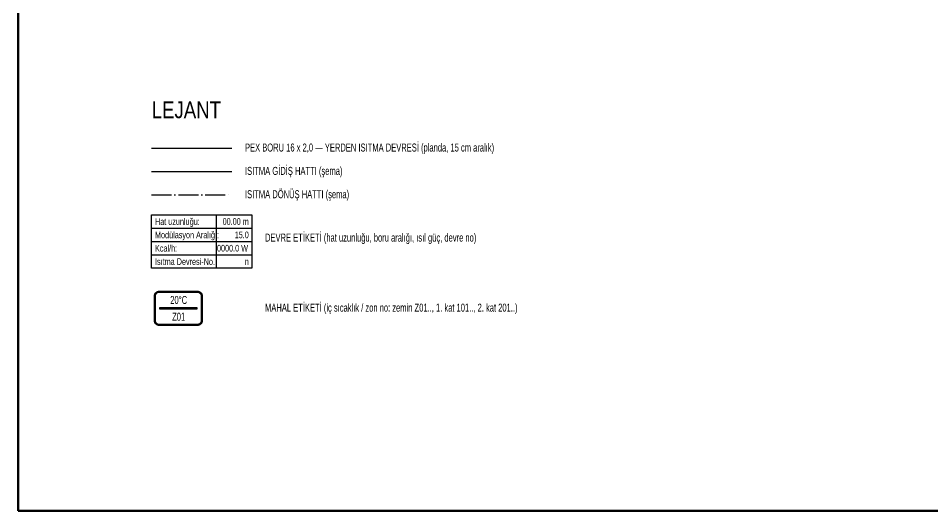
# Model space of a CAD drawing. Header units: centimetres. Extents: x 275281 to 287704, y -444050 to -441150.
# Drawn here: x 281612 to 282983, y -444050 to -443312 of the extents above; entities that cross this region are included whole.
import ezdxf
from ezdxf.enums import TextEntityAlignment as Align

# ---------------------------------------------------------------- set-up
doc = ezdxf.new("R2010")
doc.units = ezdxf.units.CM
doc.linetypes.add('ROTAS_ISITMA_DONUS', pattern=[40, 30, -5, 0, -5])
for name, color, linetype in [('ROTAS-ISITMA-DONUS-BORU', 30, 'ROTAS_ISITMA_DONUS'), ('ROTAS-ISITMA-ETIKET', 2, 'Continuous'), ('ROTAS-ISITMA-GIDIS-BORU', 10, 'Continuous'), ('ROTAS-ISITMA-MAHAL-ETIKET', 2, 'Continuous'), ('ROTAS-LEJANT', 7, 'Continuous')]:
    doc.layers.add(name, color=color, linetype=linetype)
doc.layers.add('ROTAS-ISITMA-PEX', color=1, linetype='Continuous', lineweight=30)
doc.layers.add('ROTAS-PAFTA', color=7, linetype='Continuous', lineweight=50)
doc.styles.add('ROTAS-YAZI', font='arial.ttf')

# ---------------------------------------------------------------- blocks, each defined once
blk = doc.blocks.new('ROTAS-YI-ETIKET')
at = {"color": 2}
for p, q in [((96.9, 0), (96.9, -80)), ((0, -20), (150, -20)), ((0, -40), (150, -40)), ((0, -60), (150, -60))]:
    blk.add_line(p, q, dxfattribs=at)
at = {"color": 2, "extrusion": (0, 0, -1)}
blk.add_lwpolyline([(-150, 0), (-150, -80), (0, -80), (0, 0)], close=True, dxfattribs=at)
at = {"color": 2, "style": 'ROTAS-YAZI', "width": 0.65}
for s, p in [('Hat uzunluğu:', (5, -10)), ('Modülasyon Aralığı:', (5, -30)), ('Kcal/h:', (5, -50)), ('Isıtma Devresi-No.:', (5, -70))]:
    blk.add_text(s, height=10, dxfattribs=at).set_placement(p, align=Align.MIDDLE_LEFT)
at = {"color": 2, "style": 'ROTAS-YAZI', "width": 0.65, "flags": 1}
for tag in ['ALAN', 'NO', 'DERECE', 'BORU', 'MAHAL']:
    blk.add_attdef(tag, (0, 0), '', height=5, dxfattribs=at)
at = {"color": 2, "style": 'ROTAS-YAZI', "width": 0.65}
for tag, p in [('UZ', (145.7, -14.9)), ('AR', (145.7, -34.9)), ('NO1', (145.7, -75))]:
    blk.add_attdef(tag, text='', height=10, dxfattribs=at).set_placement(p, align=Align.RIGHT)
blk.add_attdef('YER', (98, -54.9), '', height=10, dxfattribs=at)
blk = doc.blocks.new('ROTAS-YI-MAHAL')
at = {"color": 2, "extrusion": (0, 0, -1)}
for points in [[(35.7, -18.4), (35.7, 18.4, 0.414214), (28.2, 25.9), (-28.2, 25.9, 0.414214), (-35.7, 18.4), (-35.7, -18.4, 0.414214), (-28.2, -25.9), (28.2, -25.9, 0.414214)], [(34.2, -18.4), (34.2, 18.4, 0.414214), (28.2, 24.4), (-28.2, 24.4, 0.414214), (-34.2, 18.4), (-34.2, -18.4, 0.414214), (-28.2, -24.4), (28.2, -24.4, 0.414214)]]:
    blk.add_lwpolyline(points, format="xyb", close=True, dxfattribs=at)
at = {"color": 4, "extrusion": (0, 0, -1)}
for points in [[(35.2, -18.4), (35.2, 18.4, 0.414214), (28.2, 25.4), (-28.2, 25.4, 0.414214), (-35.2, 18.4), (-35.2, -18.4, 0.414214), (-28.2, -25.4), (28.2, -25.4, 0.414214)], [(34.7, -18.4), (34.7, 18.4, 0.414214), (28.2, 24.9), (-28.2, 24.9, 0.414214), (-34.7, 18.4), (-34.7, -18.4, 0.414214), (-28.2, -24.9), (28.2, -24.9, 0.414214)]]:
    blk.add_lwpolyline(points, format="xyb", close=True, dxfattribs=at)
at = {"color": 2, "extrusion": (0, 0, -1)}
blk.add_lwpolyline([(28.2, -0.8), (-28.2, -0.8), (-28.2, 0.8), (28.2, 0.8)], close=True, dxfattribs=at)
at = {"color": 4, "style": 'ROTAS-YAZI', "width": 0.65}
blk.add_attdef('DERECE', (-12.1, 6.5), '', height=12, dxfattribs=at)
at = {"color": 2, "style": 'ROTAS-YAZI', "width": 0.65, "flags": 1}
for tag in ['ALAN', 'MAHAL']:
    blk.add_attdef(tag, (0, 0), '', height=5, dxfattribs=at)
at = {"color": 1, "style": 'ROTAS-YAZI', "width": 0.65}
blk.add_attdef('NO', (-9.3, -18.6), '', height=12, dxfattribs=at)

msp = doc.modelspace()

# ---------------------------------------------------------------- linework, layer by layer
at = {"layer": 'ROTAS-ISITMA-DONUS-BORU'}
msp.add_line((281811.9, -443576.6), (281931.9, -443576.6), dxfattribs=at)
at = {"layer": 'ROTAS-ISITMA-GIDIS-BORU'}
msp.add_line((281811.9, -443541.6), (281931.9, -443541.6), dxfattribs=at)
at = {"layer": 'ROTAS-ISITMA-PEX'}
msp.add_line((281811.9, -443506.6), (281931.9, -443506.6), dxfattribs=at)
at = {"layer": 'ROTAS-PAFTA'}
msp.add_lwpolyline([(281611.9, -444050), (287704.3, -444050), (287704.3, -441150), (281611.9, -441150)], close=True, dxfattribs=at)

# ---------------------------------------------------------------- block references
at = {"layer": 'ROTAS-ISITMA-ETIKET'}
msp.add_blockref('ROTAS-YI-ETIKET', (281811.9, -443606.6), dxfattribs=at).add_auto_attribs({'UZ': '00.00 m', 'AR': '15.0', 'NO1': 'n', 'YER': '0000.0 W'})
at = {"layer": 'ROTAS-ISITMA-MAHAL-ETIKET'}
msp.add_blockref('ROTAS-YI-MAHAL', (281851.9, -443746.6), dxfattribs=at).add_auto_attribs({'DERECE': '20%%DC', 'NO': 'Z01'})

# ---------------------------------------------------------------- texts
at = {"layer": 'ROTAS-LEJANT', "color": 7, "style": 'ROTAS-YAZI'}
for s, height, width, p in [('LEJANT', 25, 0.8, (281811.9, -443461.6)), ('PEX BORU 16 x 2,0 — YERDEN ISITMA DEVRESİ (planda, 15 cm aralık)', 12, 0.65, (281951.9, -443511.6)), ('ISITMA GİDİŞ HATTI (şema)', 12, 0.65, (281951.9, -443546.6)), ('ISITMA DÖNÜŞ HATTI (şema)', 12, 0.65, (281951.9, -443581.6)), ('DEVRE ETİKETİ (hat uzunluğu, boru aralığı, ısıl güç, devre no)', 12, 0.65, (281981.9, -443646.6)), ('MAHAL ETİKETİ (iç sıcaklık / zon no: zemin Z01.., 1. kat 101.., 2. kat 201..)', 12, 0.65, (281981.9, -443751.6))]:
    msp.add_text(s, height=height, dxfattribs=dict(at, width=width)).set_placement(p)

doc.saveas('drawing.dxf')
